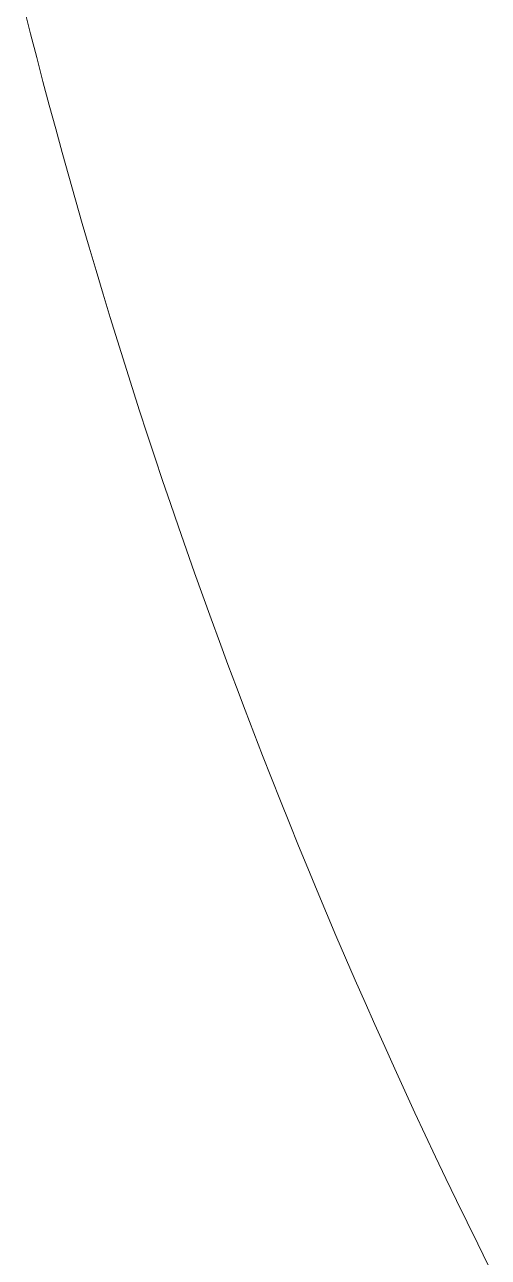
# Model space of a CAD drawing. Header units: millimetres. Extents: x 144517 to 159919, y -31393 to -20504.
# Drawn here: x 158135.53 to 158147.21, y -29982.75 to -29951.74 of the extents above; entities that cross this region are included whole.
import ezdxf

# ---------------------------------------------------------------- set-up
doc = ezdxf.new("R2010")
doc.units = ezdxf.units.MM
doc.header["$MEASUREMENT"] = 0
doc.layers.add('A - SHEET', color=7, linetype='Continuous', lineweight=9)
doc.layers.add('Layer 1', color=7, linetype='Continuous')

# ---------------------------------------------------------------- blocks, each defined once
blk = doc.blocks.new('agdsggad')
at = {"layer": 'Layer 1', "lineweight": 0}
blk.add_lwpolyline([(193.965, 411.221), (194.025, 410.982), (194.087, 410.743), (194.149, 410.504), (194.212, 410.266), (194.277, 410.029), (194.342, 409.791), (194.408, 409.555), (194.475, 409.318), (194.543, 409.082), (194.611, 408.846), (194.681, 408.61), (194.752, 408.375), (194.823, 408.141), (194.895, 407.906), (194.969, 407.672), (195.043, 407.439), (195.118, 407.206), (195.194, 406.973), (195.271, 406.74), (195.349, 406.508), (195.427, 406.277), (195.507, 406.045), (195.587, 405.814), (195.668, 405.584), (195.751, 405.354), (195.834, 405.124), (195.918, 404.895), (196.002, 404.666), (196.088, 404.438), (196.175, 404.209), (196.262, 403.982), (196.35, 403.755), (196.439, 403.528), (196.529, 403.301), (196.62, 403.075), (196.712, 402.85), (196.805, 402.625), (196.898, 402.4), (196.992, 402.175), (197.087, 401.952), (197.183, 401.728), (197.28, 401.505), (197.378, 401.282), (197.477, 401.06), (197.576, 400.839), (197.676, 400.617), (197.777, 400.396), (197.879, 400.176), (197.982, 399.956), (198.085, 399.736), (198.19, 399.517), (198.295, 399.299), (198.401, 399.08), (198.508, 398.863), (198.615, 398.645)], dxfattribs=at)
blk = doc.blocks.new('EWRSDG')
at = {"xscale": 3.437246875556696, "yscale": 3.437246875556696, "zscale": 3.437246875556696}
blk.add_blockref('agdsggad', (-192566.76, -259573.4), dxfattribs=at)

msp = doc.modelspace()

# ---------------------------------------------------------------- block references
at = {"layer": 'A - SHEET', "xscale": 0.7307667054224303, "yscale": 0.7307667054224303, "zscale": 0.7307667054224303}
msp.add_blockref('EWRSDG', (298369.7, 158703.315, -0.002), dxfattribs=at)

doc.saveas('drawing.dxf')
